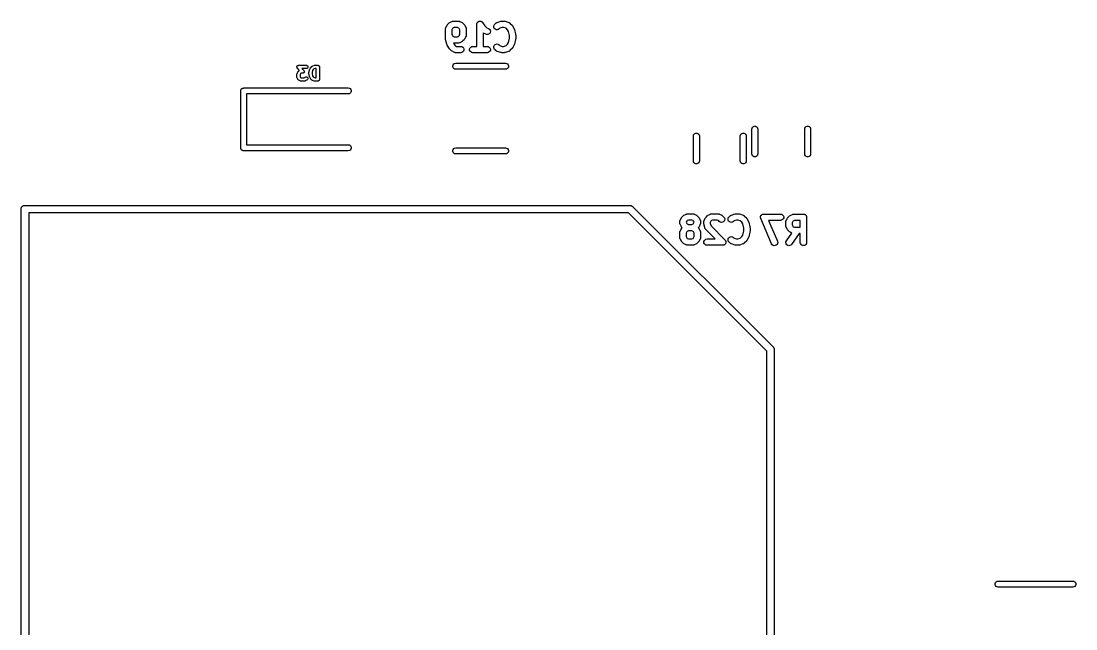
# Model space of a CAD drawing. Extents: x 0.7 to 24.4, y 0.1 to 29.2.
# Drawn here: x 0.75 to 21.91, y 17 to 29.2 of the extents above; entities that cross this region are included whole.
import ezdxf

# ---------------------------------------------------------------- set-up
doc = ezdxf.new("R2010")
doc.units = 0
doc.header["$MEASUREMENT"] = 0
doc.layers.add('BLACK', color=7, linetype='CONTINUOUS')

msp = doc.modelspace()

# ---------------------------------------------------------------- linework, layer by layer
at = {"layer": 'Black'}
for p, q in [((9.26495, 29.0409), (9.26559, 29.0445)), ((9.26495, 28.8474), (9.26495, 29.0409)), ((9.26537, 29.0482), (9.26749, 29.0553)), ((9.26559, 29.0445), (9.26537, 29.0482)), ((9.26749, 29.0553), (9.26878, 29.0626)), ((9.26878, 29.0626), (9.27061, 29.0658)), ((9.27061, 29.0658), (9.27166, 29.0693)), ((9.27166, 29.0693), (9.29585, 29.1177)), ((9.29585, 29.1177), (9.30191, 29.1259)), ((9.30191, 29.1259), (9.30774, 29.1342)), ((9.30774, 29.1342), (9.33193, 29.1584)), ((9.33193, 29.1584), (9.34026, 29.1642)), ((9.34026, 29.1642), (9.34844, 29.1703)), ((9.34844, 29.1703), (9.39682, 29.1945)), ((9.40483, 29.0517), (9.39195, 29.0259)), ((9.39195, 29.0259), (9.39195, 28.9349)), ((9.39682, 29.1945), (9.40033, 29.1955)), ((9.40033, 29.1955), (9.4035, 29.1973)), ((9.4035, 29.1973), (9.41082, 29.1986)), ((9.41445, 29.0613), (9.40483, 29.0517)), ((9.41082, 29.1986), (9.41795, 29.2008)), ((9.4402, 29.0742), (9.41445, 29.0613)), ((9.41795, 29.2008), (9.42161, 29.2005)), ((9.42161, 29.2005), (9.42521, 29.2012)), ((9.42521, 29.2012), (9.52198, 29.2012)), ((9.50699, 29.0742), (9.4402, 29.0742)), ((9.53274, 29.0613), (9.50699, 29.0742)), ((9.52198, 29.2012), (9.52558, 29.2005)), ((9.52558, 29.2005), (9.52924, 29.2008)), ((9.52924, 29.2008), (9.53637, 29.1986)), ((9.54236, 29.0517), (9.53274, 29.0613)), ((9.53637, 29.1986), (9.54369, 29.1973)), ((9.55524, 29.0259), (9.54236, 29.0517)), ((9.54369, 29.1973), (9.54686, 29.1955)), ((9.54686, 29.1955), (9.55037, 29.1945)), ((9.55037, 29.1945), (9.59875, 29.1703)), ((9.55524, 28.9349), (9.55524, 29.0259)), ((9.59875, 29.1703), (9.60692, 29.1642)), ((9.60692, 29.1642), (9.61526, 29.1584)), ((9.61526, 29.1584), (9.63945, 29.1342)), ((9.63945, 29.1342), (9.64529, 29.1258)), ((9.64529, 29.1258), (9.65134, 29.1177)), ((9.65134, 29.1177), (9.67553, 29.0693)), ((9.67553, 29.0693), (9.67658, 29.0658)), ((9.67658, 29.0658), (9.67841, 29.0626)), ((9.67841, 29.0626), (9.6797, 29.0553)), ((9.6797, 29.0553), (9.68182, 29.0482)), ((9.68182, 29.0482), (9.6816, 29.0445)), ((9.6816, 29.0445), (9.68224, 29.0409)), ((9.68224, 29.0409), (9.68224, 28.92)), ((9.89391, 29.1377), (9.89452, 29.1411)), ((9.89391, 28.6932), (9.89391, 29.1377)), ((9.89429, 29.1446), (9.89642, 29.1519)), ((9.89452, 29.1411), (9.89429, 29.1446)), ((9.89642, 29.1519), (9.89773, 29.1594)), ((9.89773, 29.1594), (9.89949, 29.1624)), ((9.89949, 29.1624), (9.90048, 29.1658)), ((9.90048, 29.1658), (9.90497, 29.1719)), ((9.90497, 29.1719), (9.90876, 29.1785)), ((9.90876, 29.1785), (9.91146, 29.1808)), ((9.91146, 29.1808), (9.91354, 29.1836)), ((9.91354, 29.1836), (9.91984, 29.1878)), ((9.91984, 29.1878), (9.92565, 29.1927)), ((9.92565, 29.1927), (9.92896, 29.1939)), ((9.92896, 29.1939), (9.93189, 29.1958)), ((9.93189, 29.1958), (9.93926, 29.1976)), ((9.93926, 29.1976), (9.94638, 29.2002)), ((9.94638, 29.2002), (9.94989, 29.2002)), ((9.94989, 29.2002), (9.95332, 29.201)), ((9.95332, 29.201), (9.96086, 29.2002)), ((9.96086, 29.2002), (9.96843, 29.2002)), ((9.96843, 29.2002), (9.97174, 29.199)), ((9.97174, 29.199), (9.97524, 29.1986)), ((9.97524, 29.1986), (9.98203, 29.1953)), ((9.98203, 29.1953), (9.98916, 29.1927)), ((9.98916, 29.1927), (9.99185, 29.1904)), ((9.99185, 29.1904), (9.99501, 29.1888)), ((9.99501, 29.1888), (10.0002, 29.1834)), ((10.0002, 29.1834), (10.006, 29.1785)), ((10.006, 29.1785), (10.0078, 29.1754)), ((10.0078, 29.1754), (10.0102, 29.1729)), ((10.0102, 29.1729), (10.0551, 29.1056)), ((10.0551, 29.1056), (10.0918, 29.0689)), ((10.0918, 29.0689), (10.1309, 29.0493)), ((10.1309, 29.0493), (10.1487, 29.0362)), ((10.1487, 29.0362), (10.1608, 29.0178)), ((10.1608, 29.0178), (10.1659, 28.9963)), ((10.1659, 28.9963), (10.1634, 28.9744)), ((10.2328, 29.0948), (10.2385, 29.1161)), ((10.2347, 29.0729), (10.2328, 29.0948)), ((10.2441, 29.0529), (10.2347, 29.0729)), ((10.2385, 29.1161), (10.2512, 29.1342)), ((10.2596, 29.0373), (10.2441, 29.0529)), ((10.2512, 29.1342), (10.2754, 29.1584)), ((10.2796, 29.028), (10.2596, 29.0373)), ((10.2754, 29.1584), (10.2784, 29.1605)), ((10.2784, 29.1605), (10.2808, 29.1632)), ((10.3016, 29.026), (10.2796, 29.028)), ((10.2808, 29.1632), (10.2873, 29.1668)), ((10.2873, 29.1668), (10.2934, 29.171)), ((10.2934, 29.171), (10.297, 29.172)), ((10.297, 29.172), (10.3002, 29.1737)), ((10.3002, 29.1737), (10.3728, 29.1979)), ((10.3229, 29.0317), (10.3016, 29.026)), ((10.341, 29.0444), (10.3229, 29.0317)), ((10.3546, 29.058), (10.341, 29.0444)), ((10.4031, 29.0742), (10.3546, 29.058)), ((10.3728, 29.1979), (10.3828, 29.1994)), ((10.3828, 29.1994), (10.3928, 29.2012)), ((10.3928, 29.2012), (10.4412, 29.2012)), ((10.4309, 29.0742), (10.4031, 29.0742)), ((10.4795, 29.058), (10.4309, 29.0742)), ((10.4412, 29.2012), (10.4512, 29.1994)), ((10.4512, 29.1994), (10.4613, 29.1979)), ((10.4613, 29.1979), (10.5339, 29.1737)), ((10.51, 29.0275), (10.4795, 29.058)), ((10.5264, 28.9946), (10.51, 29.0275)), ((10.5339, 29.1737), (10.5371, 29.172)), ((10.5371, 29.172), (10.5406, 29.171)), ((10.5406, 29.171), (10.5467, 29.1668)), ((10.5467, 29.1668), (10.5533, 29.1632)), ((10.5533, 29.1632), (10.5557, 29.1605)), ((10.5557, 29.1605), (10.5587, 29.1584)), ((10.5587, 29.1584), (10.6071, 29.11)), ((10.6071, 29.11), (10.6129, 29.1017)), ((10.6129, 29.1017), (10.619, 29.0935)), ((10.619, 29.0935), (10.6432, 29.0451)), ((10.6432, 29.0451), (10.6451, 29.0385)), ((10.6451, 29.0385), (10.648, 29.0321)), ((10.648, 29.0321), (10.6722, 28.9354)), ((9.2663, 28.8397), (9.26495, 28.8474)), ((9.26685, 28.832), (9.2663, 28.8397)), ((9.29104, 28.7352), (9.26685, 28.832)), ((9.39195, 28.9349), (9.40483, 28.9092)), ((9.40483, 28.9092), (9.41445, 28.8996)), ((9.41445, 28.8996), (9.4402, 28.8867)), ((9.4402, 28.8867), (9.50699, 28.8867)), ((9.50699, 28.8867), (9.53274, 28.8996)), ((9.53274, 28.8996), (9.54236, 28.9092)), ((9.54236, 28.9092), (9.55524, 28.9349)), ((9.59876, 28.7906), (9.55037, 28.7664)), ((9.60693, 28.7967), (9.59876, 28.7906)), ((9.61526, 28.8025), (9.60693, 28.7967)), ((9.63945, 28.8267), (9.61526, 28.8025)), ((9.64529, 28.835), (9.63945, 28.8267)), ((9.65134, 28.8432), (9.64529, 28.835)), ((9.67553, 28.8916), (9.65134, 28.8432)), ((9.67658, 28.8951), (9.67553, 28.8916)), ((9.67841, 28.8982), (9.67658, 28.8951)), ((9.6797, 28.9056), (9.67841, 28.8982)), ((9.68182, 28.9127), (9.6797, 28.9056)), ((9.68224, 28.92), (9.6816, 28.9163)), ((9.6816, 28.9163), (9.68182, 28.9127)), ((10.0258, 28.9599), (10.0209, 28.9635)), ((10.0209, 28.9635), (10.0209, 28.6932)), ((10.0741, 28.9357), (10.0258, 28.9599)), ((10.0953, 28.9294), (10.0741, 28.9357)), ((10.1173, 28.9308), (10.0953, 28.9294)), ((10.1375, 28.9395), (10.1173, 28.9308)), ((10.1535, 28.9547), (10.1375, 28.9395)), ((10.1634, 28.9744), (10.1535, 28.9547)), ((10.547, 28.9121), (10.5264, 28.9946)), ((10.5264, 28.7728), (10.547, 28.8552)), ((10.547, 28.8552), (10.547, 28.9121)), ((10.6722, 28.832), (10.648, 28.7352)), ((10.6722, 28.9354), (10.6727, 28.9276)), ((10.6727, 28.8397), (10.6722, 28.832)), ((10.6727, 28.9276), (10.674, 28.92)), ((10.674, 28.8474), (10.6727, 28.8397)), ((10.674, 28.92), (10.674, 28.8474)), ((9.29549, 28.7252), (9.29104, 28.7352)), ((9.29981, 28.7154), (9.29549, 28.7252)), ((9.34819, 28.6428), (9.29981, 28.7154)), ((9.35253, 28.6383), (9.34819, 28.6428)), ((9.35612, 28.6331), (9.35253, 28.6383)), ((9.38031, 28.609), (9.35612, 28.6331)), ((9.38862, 28.6031), (9.38031, 28.609)), ((9.39682, 28.5971), (9.38862, 28.6031)), ((9.4452, 28.5729), (9.39682, 28.5971)), ((9.42521, 28.7597), (9.42261, 28.7602)), ((9.42261, 28.7602), (9.45037, 28.7185)), ((9.52198, 28.7597), (9.42521, 28.7597)), ((9.44871, 28.5718), (9.4452, 28.5729)), ((9.45037, 28.7185), (9.46283, 28.706)), ((9.46283, 28.706), (9.48859, 28.6932)), ((9.48859, 28.6932), (9.57036, 28.6932)), ((9.52558, 28.7603), (9.52198, 28.7597)), ((9.52924, 28.7601), (9.52558, 28.7603)), ((9.53637, 28.7622), (9.52924, 28.7601)), ((9.54369, 28.7635), (9.53637, 28.7622)), ((9.54686, 28.7654), (9.54369, 28.7635)), ((9.55037, 28.7664), (9.54686, 28.7654)), ((9.57036, 28.6932), (9.59207, 28.6893)), ((9.59207, 28.6893), (9.61117, 28.6783)), ((9.61117, 28.581), (9.59207, 28.57)), ((9.61117, 28.6783), (9.62535, 28.6614)), ((9.62535, 28.5979), (9.61117, 28.581)), ((9.62535, 28.6614), (9.63289, 28.6407)), ((9.63289, 28.6186), (9.62535, 28.5979)), ((9.63289, 28.6407), (9.63289, 28.6186)), ((9.74973, 28.6407), (9.75727, 28.6614)), ((9.74973, 28.6186), (9.74973, 28.6407)), ((9.75727, 28.5979), (9.74973, 28.6186)), ((9.75727, 28.6614), (9.77144, 28.6783)), ((9.77144, 28.581), (9.75727, 28.5979)), ((9.77144, 28.6783), (9.79054, 28.6893)), ((9.79054, 28.57), (9.77144, 28.581)), ((9.79054, 28.6893), (9.81226, 28.6932)), ((9.81226, 28.6932), (9.89391, 28.6932)), ((10.0209, 28.6932), (10.1025, 28.6932)), ((10.1025, 28.6932), (10.1243, 28.6893)), ((10.1243, 28.6893), (10.1434, 28.6783)), ((10.1434, 28.581), (10.1243, 28.57)), ((10.1434, 28.6783), (10.1575, 28.6614)), ((10.1575, 28.5979), (10.1434, 28.581)), ((10.1575, 28.6614), (10.1651, 28.6407)), ((10.1651, 28.6186), (10.1575, 28.5979)), ((10.1651, 28.6407), (10.1651, 28.6186)), ((10.2328, 28.6725), (10.2347, 28.6945)), ((10.2385, 28.6512), (10.2328, 28.6725)), ((10.2347, 28.6945), (10.2441, 28.7145)), ((10.2512, 28.6331), (10.2385, 28.6512)), ((10.2441, 28.7145), (10.2596, 28.7301)), ((10.2754, 28.609), (10.2512, 28.6331)), ((10.2596, 28.7301), (10.2796, 28.7394)), ((10.2784, 28.6069), (10.2754, 28.609)), ((10.2808, 28.6041), (10.2784, 28.6069)), ((10.2796, 28.7394), (10.3016, 28.7413)), ((10.2873, 28.6006), (10.2808, 28.6041)), ((10.2934, 28.5963), (10.2873, 28.6006)), ((10.297, 28.5954), (10.2934, 28.5963)), ((10.3002, 28.5936), (10.297, 28.5954)), ((10.3728, 28.5694), (10.3002, 28.5936)), ((10.3016, 28.7413), (10.3229, 28.7356)), ((10.3229, 28.7356), (10.341, 28.723)), ((10.341, 28.723), (10.3546, 28.7094)), ((10.3546, 28.7094), (10.4031, 28.6932)), ((10.4031, 28.6932), (10.4309, 28.6932)), ((10.4309, 28.6932), (10.4795, 28.7094)), ((10.5339, 28.5936), (10.4613, 28.5694)), ((10.4795, 28.7094), (10.51, 28.7399)), ((10.51, 28.7399), (10.5264, 28.7728)), ((10.5371, 28.5954), (10.5339, 28.5936)), ((10.5406, 28.5963), (10.5371, 28.5954)), ((10.5467, 28.6006), (10.5406, 28.5963)), ((10.5533, 28.6041), (10.5467, 28.6006)), ((10.5557, 28.6069), (10.5533, 28.6041)), ((10.5587, 28.609), (10.5557, 28.6069)), ((10.6071, 28.6573), (10.5587, 28.609)), ((10.6129, 28.6657), (10.6071, 28.6573)), ((10.619, 28.6738), (10.6129, 28.6657)), ((10.6432, 28.7222), (10.619, 28.6738)), ((10.6451, 28.7289), (10.6432, 28.7222)), ((10.648, 28.7352), (10.6451, 28.7289)), ((9.45188, 28.57), (9.44871, 28.5718)), ((9.4592, 28.5687), (9.45188, 28.57)), ((9.46633, 28.5666), (9.4592, 28.5687)), ((9.46999, 28.5668), (9.46633, 28.5666)), ((9.47359, 28.5662), (9.46999, 28.5668)), ((9.57036, 28.5662), (9.47359, 28.5662)), ((9.59207, 28.57), (9.57036, 28.5662)), ((9.81226, 28.5662), (9.79054, 28.57)), ((10.1025, 28.5662), (9.81226, 28.5662)), ((10.1243, 28.57), (10.1025, 28.5662)), ((10.3828, 28.5679), (10.3728, 28.5694)), ((10.3928, 28.5662), (10.3828, 28.5679)), ((10.4412, 28.5662), (10.3928, 28.5662)), ((10.4512, 28.5679), (10.4412, 28.5662)), ((10.4613, 28.5694), (10.4512, 28.5679)), ((6.28378, 28.2816), (6.28426, 28.2847)), ((6.28426, 28.2792), (6.28378, 28.2816)), ((6.28426, 28.2878), (6.2851, 28.2901)), ((6.28426, 28.2847), (6.28426, 28.2878)), ((6.28426, 28.2768), (6.28426, 28.2792)), ((6.28532, 28.2739), (6.28426, 28.2768)), ((6.2851, 28.2901), (6.28547, 28.2925)), ((6.28592, 28.2708), (6.28532, 28.2739)), ((6.28547, 28.2925), (6.28697, 28.2953)), ((6.28569, 28.148), (6.28661, 28.1496)), ((6.28719, 28.2687), (6.28592, 28.2708)), ((6.28661, 28.1496), (6.28713, 28.1514)), ((6.28697, 28.2953), (6.28803, 28.2982)), ((6.28713, 28.1514), (6.29922, 28.1755)), ((6.28803, 28.2664), (6.28719, 28.2687)), ((6.28803, 28.2982), (6.28961, 28.3)), ((6.29003, 28.264), (6.28803, 28.2664)), ((6.28961, 28.3), (6.29079, 28.3022)), ((6.29163, 28.2614), (6.29003, 28.264)), ((6.29079, 28.3022), (6.29312, 28.3042)), ((6.3382, 28.2082), (6.29163, 28.2614)), ((6.29312, 28.3042), (6.29512, 28.3066)), ((6.29512, 28.3066), (6.29724, 28.3078)), ((6.29724, 28.3078), (6.29909, 28.3095)), ((6.29909, 28.3095), (6.30198, 28.3106)), ((6.29922, 28.1755), (6.30225, 28.1796)), ((6.30198, 28.3106), (6.30467, 28.3121)), ((6.30225, 28.1796), (6.30517, 28.1838)), ((6.30467, 28.3121), (6.30708, 28.3126)), ((6.30517, 28.1838), (6.31727, 28.1959)), ((6.30708, 28.3126), (6.30937, 28.3134)), ((6.30937, 28.3134), (6.31247, 28.3135)), ((6.31247, 28.3135), (6.31553, 28.314)), ((6.31553, 28.314), (6.47277, 28.314)), ((6.31727, 28.1959), (6.32144, 28.1988)), ((6.32144, 28.1988), (6.32552, 28.2018)), ((6.32552, 28.2018), (6.3382, 28.2082)), ((6.3714, 28.1538), (6.35853, 28.1473)), ((6.4002, 28.1538), (6.3714, 28.1538)), ((6.47277, 28.2505), (6.3855, 28.2505)), ((6.3855, 28.2505), (6.42409, 28.2064)), ((6.40325, 28.1543), (6.4002, 28.1538)), ((6.40635, 28.1544), (6.40325, 28.1543)), ((6.40864, 28.1553), (6.40635, 28.1544)), ((6.41105, 28.1557), (6.40864, 28.1553)), ((6.41374, 28.1572), (6.41105, 28.1557)), ((6.41664, 28.1584), (6.41374, 28.1572)), ((6.41848, 28.16), (6.41664, 28.1584)), ((6.4206, 28.1612), (6.41848, 28.16)), ((6.4226, 28.1636), (6.4206, 28.1612)), ((6.42493, 28.1656), (6.4226, 28.1636)), ((6.42409, 28.2064), (6.4257, 28.2038)), ((6.42611, 28.1678), (6.42493, 28.1656)), ((6.4257, 28.2038), (6.42769, 28.2014)), ((6.42769, 28.1697), (6.42611, 28.1678)), ((6.42769, 28.2014), (6.42853, 28.1991)), ((6.42875, 28.1726), (6.42769, 28.1697)), ((6.42853, 28.1991), (6.4298, 28.197)), ((6.43025, 28.1753), (6.42875, 28.1726)), ((6.4298, 28.197), (6.4304, 28.194)), ((6.43062, 28.1777), (6.43025, 28.1753)), ((6.4304, 28.194), (6.43146, 28.191)), ((6.43146, 28.18), (6.43062, 28.1777)), ((6.43146, 28.191), (6.43146, 28.1886)), ((6.43146, 28.1886), (6.43194, 28.1862)), ((6.43194, 28.1862), (6.43146, 28.1831)), ((6.43146, 28.1831), (6.43146, 28.18)), ((6.47277, 28.314), (6.48362, 28.3121)), ((6.48362, 28.2525), (6.47277, 28.2505)), ((6.48362, 28.3121), (6.49317, 28.3066)), ((6.49317, 28.258), (6.48362, 28.2525)), ((6.49317, 28.3066), (6.50026, 28.2982)), ((6.50026, 28.2664), (6.49317, 28.258)), ((6.50026, 28.2982), (6.50403, 28.2878)), ((6.50403, 28.2768), (6.50026, 28.2664)), ((6.50403, 28.2878), (6.50403, 28.2768)), ((6.52568, 28.1734), (6.52636, 28.1773)), ((6.52568, 28.1372), (6.52568, 28.1734)), ((6.52636, 28.1773), (6.52663, 28.1811)), ((6.52663, 28.1811), (6.53873, 28.2295)), ((6.53873, 28.2295), (6.54014, 28.2327)), ((6.54014, 28.2327), (6.54113, 28.236)), ((6.54113, 28.236), (6.55322, 28.2602)), ((6.55322, 28.2602), (6.55624, 28.2643)), ((6.55624, 28.2643), (6.55917, 28.2685)), ((6.55917, 28.2685), (6.58336, 28.2927)), ((6.58336, 28.2927), (6.58486, 28.2937)), ((6.58486, 28.2937), (6.58608, 28.2951)), ((6.58608, 28.2951), (6.58935, 28.2968)), ((6.59948, 28.2107), (6.58918, 28.1695)), ((6.58918, 28.1695), (6.58918, 28.1411)), ((6.58935, 28.2968), (6.5924, 28.299)), ((6.5924, 28.299), (6.59416, 28.2995)), ((6.59416, 28.2995), (6.59577, 28.3003)), ((6.59577, 28.3003), (6.63206, 28.3124)), ((6.60772, 28.2272), (6.59948, 28.2107)), ((6.62296, 28.2424), (6.60772, 28.2272)), ((6.64725, 28.2505), (6.62296, 28.2424)), ((6.63206, 28.3124), (6.6371, 28.3132)), ((6.6371, 28.3132), (6.6421, 28.314)), ((6.6421, 28.314), (6.70258, 28.314)), ((6.67083, 28.2505), (6.64725, 28.2505)), ((6.67083, 28.06), (6.67083, 28.2505)), ((6.70258, 28.314), (6.70531, 28.3136)), ((6.70531, 28.3136), (6.70809, 28.3136)), ((6.70809, 28.3136), (6.7107, 28.3126)), ((6.7107, 28.3126), (6.71343, 28.3121)), ((6.71343, 28.3121), (6.71584, 28.3107)), ((6.71584, 28.3107), (6.71845, 28.3098)), ((6.71845, 28.3098), (6.72058, 28.308)), ((6.72058, 28.308), (6.72298, 28.3066)), ((6.72298, 28.3066), (6.72477, 28.3045)), ((6.72477, 28.3045), (6.7269, 28.3027)), ((6.7269, 28.3027), (6.72829, 28.3003)), ((6.72829, 28.3003), (6.73007, 28.2982)), ((6.73007, 28.2982), (6.73102, 28.2956)), ((6.73102, 28.2956), (6.73241, 28.2932)), ((6.73241, 28.2932), (6.73289, 28.2904)), ((6.73289, 28.2904), (6.73384, 28.2878)), ((6.73384, 28.2878), (6.73384, 28.285)), ((6.73384, 28.285), (6.73433, 28.2823)), ((6.73433, 28.2823), (6.73433, 28.0283)), ((9.41041, 28.3051), (9.41754, 28.3247)), ((9.41041, 28.2843), (9.41041, 28.3051)), ((9.41754, 28.2647), (9.41041, 28.2843)), ((9.41754, 28.3247), (9.43093, 28.3407)), ((9.43093, 28.2487), (9.41754, 28.2647)), ((9.43093, 28.3407), (9.44898, 28.3511)), ((9.44898, 28.2383), (9.43093, 28.2487)), ((9.44898, 28.3511), (9.4695, 28.3547)), ((9.4695, 28.2347), (9.44898, 28.2383)), ((9.4695, 28.3547), (10.4695, 28.3547)), ((10.4695, 28.2347), (9.4695, 28.2347)), ((10.4695, 28.3547), (10.49, 28.3511)), ((10.49, 28.2383), (10.4695, 28.2347)), ((10.49, 28.3511), (10.5081, 28.3407)), ((10.5081, 28.2487), (10.49, 28.2383)), ((10.5081, 28.3407), (10.5215, 28.3247)), ((10.5215, 28.2647), (10.5081, 28.2487)), ((10.5215, 28.3247), (10.5286, 28.3051)), ((10.5286, 28.2843), (10.5215, 28.2647)), ((10.5286, 28.3051), (10.5286, 28.2843)), ((6.28378, 28.1372), (6.2841, 28.139)), ((6.28378, 28.0767), (6.28378, 28.1372)), ((6.2841, 28.0749), (6.28378, 28.0767)), ((6.28399, 28.1408), (6.28505, 28.1443)), ((6.2841, 28.139), (6.28399, 28.1408)), ((6.28399, 28.073), (6.2841, 28.0749)), ((6.28505, 28.0695), (6.28399, 28.073)), ((6.28505, 28.1443), (6.28569, 28.148)), ((6.28569, 28.0658), (6.28505, 28.0695)), ((6.28661, 28.0642), (6.28569, 28.0658)), ((6.28713, 28.0625), (6.28661, 28.0642)), ((6.29922, 28.0383), (6.28713, 28.0625)), ((6.30225, 28.0342), (6.29922, 28.0383)), ((6.30517, 28.03), (6.30225, 28.0342)), ((6.31727, 28.0179), (6.30517, 28.03)), ((6.32143, 28.015), (6.31727, 28.0179)), ((6.32552, 28.012), (6.32143, 28.015)), ((6.34971, 27.9999), (6.32552, 28.012)), ((6.35372, 28.1425), (6.34728, 28.1297)), ((6.34728, 28.1297), (6.34728, 28.0842)), ((6.34728, 28.0842), (6.35372, 28.0713)), ((6.35147, 27.9994), (6.34971, 27.9999)), ((6.35305, 27.9985), (6.35147, 27.9994)), ((6.35672, 27.9978), (6.35305, 27.9985)), ((6.35853, 28.1473), (6.35372, 28.1425)), ((6.35372, 28.0713), (6.35853, 28.0665)), ((6.36028, 27.9968), (6.35672, 27.9978)), ((6.35853, 28.0665), (6.3714, 28.06)), ((6.3621, 27.9969), (6.36028, 27.9968)), ((6.36391, 27.9965), (6.3621, 27.9969)), ((6.43648, 27.9965), (6.36391, 27.9965)), ((6.3714, 28.06), (6.42899, 28.06)), ((6.42899, 28.06), (6.44186, 28.0665)), ((6.43828, 27.9969), (6.43648, 27.9965)), ((6.44011, 27.9968), (6.43828, 27.9969)), ((6.44368, 27.9978), (6.44011, 27.9968)), ((6.44186, 28.0665), (6.45031, 28.0749)), ((6.44734, 27.9985), (6.44368, 27.9978)), ((6.44893, 27.9994), (6.44734, 27.9985)), ((6.45068, 27.9999), (6.44893, 27.9994)), ((6.45031, 28.0749), (6.45935, 28.0813)), ((6.47487, 28.012), (6.45068, 27.9999)), ((6.45935, 28.0813), (6.47, 28.0841)), ((6.47, 28.0841), (6.48098, 28.0832)), ((6.47895, 28.015), (6.47487, 28.012)), ((6.48312, 28.0179), (6.47895, 28.015)), ((6.48098, 28.0832), (6.49098, 28.0785)), ((6.49522, 28.03), (6.48312, 28.0179)), ((6.49098, 28.0785), (6.49877, 28.0707)), ((6.50154, 28.0391), (6.49522, 28.03)), ((6.49877, 28.0707), (6.50343, 28.0607)), ((6.5044, 28.0497), (6.50154, 28.0391)), ((6.50343, 28.0607), (6.5044, 28.0497)), ((6.52636, 28.1333), (6.52568, 28.1372)), ((6.52663, 28.1295), (6.52636, 28.1333)), ((6.53873, 28.0811), (6.52663, 28.1295)), ((6.54014, 28.0779), (6.53873, 28.0811)), ((6.54113, 28.0746), (6.54014, 28.0779)), ((6.55322, 28.0504), (6.54113, 28.0746)), ((6.55625, 28.0463), (6.55322, 28.0504)), ((6.55917, 28.0421), (6.55625, 28.0463)), ((6.58336, 28.0179), (6.55917, 28.0421)), ((6.58486, 28.0169), (6.58336, 28.0179)), ((6.58608, 28.0155), (6.58486, 28.0169)), ((6.58935, 28.0137), (6.58608, 28.0155)), ((6.58918, 28.1411), (6.59948, 28.0999)), ((6.5924, 28.0116), (6.58935, 28.0137)), ((6.59416, 28.0111), (6.5924, 28.0116)), ((6.59577, 28.0103), (6.59416, 28.0111)), ((6.63206, 27.9982), (6.59577, 28.0103)), ((6.59948, 28.0999), (6.60772, 28.0834)), ((6.60772, 28.0834), (6.62296, 28.0681)), ((6.62296, 28.0681), (6.64725, 28.06)), ((6.6371, 27.9974), (6.63206, 27.9982)), ((6.6421, 27.9965), (6.6371, 27.9974)), ((6.70258, 27.9965), (6.6421, 27.9965)), ((6.64725, 28.06), (6.67083, 28.06)), ((6.70531, 27.997), (6.70258, 27.9965)), ((6.70809, 27.997), (6.70531, 27.997)), ((6.7107, 27.998), (6.70809, 27.997)), ((6.71343, 27.9985), (6.7107, 27.998)), ((6.71584, 27.9998), (6.71343, 27.9985)), ((6.71845, 28.0008), (6.71584, 27.9998)), ((6.72058, 28.0026), (6.71845, 28.0008)), ((6.72298, 28.004), (6.72058, 28.0026)), ((6.72477, 28.0061), (6.72298, 28.004)), ((6.7269, 28.0079), (6.72477, 28.0061)), ((6.72829, 28.0103), (6.7269, 28.0079)), ((6.73007, 28.0124), (6.72829, 28.0103)), ((6.73102, 28.015), (6.73007, 28.0124)), ((6.73241, 28.0174), (6.73102, 28.015)), ((6.73289, 28.0202), (6.73241, 28.0174)), ((6.73384, 28.0228), (6.73289, 28.0202)), ((6.73433, 28.0283), (6.73384, 28.0256)), ((6.73384, 28.0256), (6.73384, 28.0228)), ((5.1551, 27.7988), (5.15601, 27.804)), ((5.1551, 26.6588), (5.1551, 27.7988)), ((5.15601, 27.8092), (5.15781, 27.8141)), ((5.15601, 27.804), (5.15601, 27.8092)), ((5.15781, 27.8141), (5.15872, 27.8193)), ((5.15872, 27.8193), (5.16134, 27.8239)), ((5.16134, 27.8239), (5.16314, 27.8288)), ((5.16314, 27.8288), (5.16651, 27.8328)), ((5.16651, 27.8328), (5.16914, 27.8374)), ((5.16914, 27.8374), (5.17316, 27.8407)), ((5.17316, 27.8407), (5.17653, 27.8448)), ((5.17653, 27.8448), (5.18108, 27.8474)), ((5.18108, 27.8474), (5.1851, 27.8508)), ((5.1851, 27.8508), (5.19003, 27.8526)), ((5.19003, 27.8526), (5.19458, 27.8552)), ((5.19458, 27.8552), (5.19975, 27.8561)), ((5.19975, 27.8561), (5.20468, 27.8579)), ((5.20468, 27.8579), (5.20993, 27.8579)), ((5.20993, 27.8579), (5.2151, 27.8588)), ((5.2151, 27.8588), (7.3151, 27.8588)), ((7.3151, 27.7388), (5.2751, 27.7388)), ((5.2751, 27.7388), (5.2751, 26.7188)), ((7.3151, 27.8588), (7.33562, 27.8552)), ((7.33562, 27.7424), (7.3151, 27.7388)), ((7.33562, 27.8552), (7.35367, 27.8448)), ((7.35367, 27.7528), (7.33562, 27.7424)), ((7.35367, 27.8448), (7.36706, 27.8288)), ((7.36706, 27.7688), (7.35367, 27.7528)), ((7.36706, 27.8288), (7.37419, 27.8092)), ((7.37419, 27.7884), (7.36706, 27.7688)), ((7.37419, 27.8092), (7.37419, 27.7884)), ((15.442, 27.0863), (15.4616, 27.0934)), ((15.4616, 27.0934), (15.4824, 27.0934)), ((15.4824, 27.0934), (15.502, 27.0863)), ((16.502, 27.0863), (16.5216, 27.0934)), ((16.5216, 27.0934), (16.5424, 27.0934)), ((16.5424, 27.0934), (16.562, 27.0863)), ((14.2401, 26.8946), (14.2437, 26.9151)), ((14.2401, 26.3946), (14.2401, 26.8946)), ((14.2437, 26.9151), (14.2541, 26.9332)), ((14.2541, 26.9332), (14.2701, 26.9466)), ((14.2701, 26.9466), (14.2897, 26.9537)), ((14.2897, 26.9537), (14.3105, 26.9537)), ((14.3105, 26.9537), (14.3301, 26.9466)), ((14.3301, 26.9466), (14.3461, 26.9332)), ((14.3461, 26.9332), (14.3565, 26.9151)), ((14.3565, 26.9151), (14.3601, 26.8946)), ((14.3601, 26.8946), (14.3601, 26.3946)), ((15.1801, 26.8946), (15.1837, 26.9151)), ((15.1801, 26.3946), (15.1801, 26.8946)), ((15.1837, 26.9151), (15.1941, 26.9332)), ((15.1941, 26.9332), (15.2101, 26.9466)), ((15.2101, 26.9466), (15.2297, 26.9537)), ((15.2297, 26.9537), (15.2505, 26.9537)), ((15.2505, 26.9537), (15.2701, 26.9466)), ((15.2701, 26.9466), (15.2861, 26.9332)), ((15.2861, 26.9332), (15.2965, 26.9151)), ((15.2965, 26.9151), (15.3001, 26.8946)), ((15.3001, 26.8946), (15.3001, 26.3946)), ((15.412, 27.0343), (15.4156, 27.0548)), ((15.412, 26.5343), (15.412, 27.0343)), ((15.4156, 27.0548), (15.426, 27.0729)), ((15.426, 27.0729), (15.442, 27.0863)), ((15.502, 27.0863), (15.518, 27.0729)), ((15.518, 27.0729), (15.5284, 27.0548)), ((15.5284, 27.0548), (15.532, 27.0343)), ((15.532, 27.0343), (15.532, 26.5343)), ((16.472, 27.0343), (16.4756, 27.0548)), ((16.472, 26.5343), (16.472, 27.0343)), ((16.4756, 27.0548), (16.486, 27.0729)), ((16.486, 27.0729), (16.502, 27.0863)), ((16.562, 27.0863), (16.578, 27.0729)), ((16.578, 27.0729), (16.5884, 27.0548)), ((16.5884, 27.0548), (16.592, 27.0343)), ((16.592, 27.0343), (16.592, 26.5343)), ((5.2751, 26.7188), (7.3151, 26.7188)), ((7.3151, 26.7188), (7.33562, 26.7152)), ((7.33562, 26.7152), (7.35367, 26.7048)), ((7.35367, 26.7048), (7.36706, 26.6888)), ((7.36706, 26.6888), (7.37419, 26.6692)), ((7.37419, 26.6692), (7.37419, 26.6484)), ((5.15601, 26.6536), (5.1551, 26.6588)), ((5.15601, 26.6484), (5.15601, 26.6536)), ((5.15781, 26.6435), (5.15601, 26.6484)), ((5.15872, 26.6383), (5.15781, 26.6435)), ((5.16134, 26.6337), (5.15872, 26.6383)), ((5.16314, 26.6288), (5.16134, 26.6337)), ((5.16651, 26.6248), (5.16314, 26.6288)), ((5.16914, 26.6202), (5.16651, 26.6248)), ((5.17316, 26.6169), (5.16914, 26.6202)), ((5.17653, 26.6128), (5.17316, 26.6169)), ((5.18108, 26.6102), (5.17653, 26.6128)), ((5.1851, 26.6068), (5.18108, 26.6102)), ((5.19003, 26.605), (5.1851, 26.6068)), ((5.19458, 26.6024), (5.19003, 26.605)), ((5.19975, 26.6015), (5.19458, 26.6024)), ((5.20468, 26.5997), (5.19975, 26.6015)), ((5.20993, 26.5997), (5.20468, 26.5997)), ((5.2151, 26.5988), (5.20993, 26.5997)), ((7.3151, 26.5988), (5.2151, 26.5988)), ((7.33562, 26.6024), (7.3151, 26.5988)), ((7.35367, 26.6128), (7.33562, 26.6024)), ((7.36706, 26.6288), (7.35367, 26.6128)), ((7.37419, 26.6484), (7.36706, 26.6288)), ((9.41041, 26.6051), (9.41754, 26.6247)), ((9.41041, 26.5843), (9.41041, 26.6051)), ((9.41754, 26.5647), (9.41041, 26.5843)), ((9.41754, 26.6247), (9.43093, 26.6407)), ((9.43093, 26.5487), (9.41754, 26.5647)), ((9.43093, 26.6407), (9.44898, 26.6511)), ((9.44898, 26.5383), (9.43093, 26.5487)), ((9.44898, 26.6511), (9.4695, 26.6547)), ((9.4695, 26.5347), (9.44898, 26.5383)), ((9.4695, 26.6547), (10.4695, 26.6547)), ((10.4695, 26.5347), (9.4695, 26.5347)), ((10.4695, 26.6547), (10.49, 26.6511)), ((10.49, 26.5383), (10.4695, 26.5347)), ((10.49, 26.6511), (10.5081, 26.6407)), ((10.5081, 26.5487), (10.49, 26.5383)), ((10.5081, 26.6407), (10.5215, 26.6247)), ((10.5215, 26.5647), (10.5081, 26.5487)), ((10.5215, 26.6247), (10.5286, 26.6051)), ((10.5286, 26.5843), (10.5215, 26.5647)), ((10.5286, 26.6051), (10.5286, 26.5843)), ((15.4156, 26.5138), (15.412, 26.5343)), ((15.426, 26.4957), (15.4156, 26.5138)), ((15.442, 26.4823), (15.426, 26.4957)), ((15.4616, 26.4752), (15.442, 26.4823)), ((15.4824, 26.4752), (15.4616, 26.4752)), ((15.502, 26.4823), (15.4824, 26.4752)), ((15.518, 26.4957), (15.502, 26.4823)), ((15.5284, 26.5138), (15.518, 26.4957)), ((15.532, 26.5343), (15.5284, 26.5138)), ((16.4756, 26.5138), (16.472, 26.5343)), ((16.486, 26.4957), (16.4756, 26.5138)), ((16.502, 26.4823), (16.486, 26.4957)), ((16.5216, 26.4752), (16.502, 26.4823)), ((16.5424, 26.4752), (16.5216, 26.4752)), ((16.562, 26.4823), (16.5424, 26.4752)), ((16.578, 26.4957), (16.562, 26.4823)), ((16.5884, 26.5138), (16.578, 26.4957)), ((16.592, 26.5343), (16.5884, 26.5138)), ((14.2437, 26.3741), (14.2401, 26.3946)), ((14.2541, 26.356), (14.2437, 26.3741)), ((14.2701, 26.3426), (14.2541, 26.356)), ((14.2897, 26.3355), (14.2701, 26.3426)), ((14.3105, 26.3355), (14.2897, 26.3355)), ((14.3301, 26.3426), (14.3105, 26.3355)), ((14.3461, 26.356), (14.3301, 26.3426)), ((14.3565, 26.3741), (14.3461, 26.356)), ((14.3601, 26.3946), (14.3565, 26.3741)), ((15.1837, 26.3741), (15.1801, 26.3946)), ((15.1941, 26.356), (15.1837, 26.3741)), ((15.2101, 26.3426), (15.1941, 26.356)), ((15.2297, 26.3355), (15.2101, 26.3426)), ((15.2505, 26.3355), (15.2297, 26.3355)), ((15.2701, 26.3426), (15.2505, 26.3355)), ((15.2861, 26.356), (15.2701, 26.3426)), ((15.2965, 26.3741), (15.2861, 26.356)), ((15.3001, 26.3946), (15.2965, 26.3741)), ((0.7493, 25.4254), (0.75046, 25.432)), ((0.7493, 3.0734), (0.7493, 25.4254)), ((0.75046, 25.4386), (0.75274, 25.4449)), ((0.75046, 25.432), (0.75046, 25.4386)), ((0.75274, 25.4449), (0.75389, 25.4515)), ((0.75389, 25.4515), (0.75723, 25.4572)), ((0.75723, 25.4572), (0.75951, 25.4635)), ((0.75951, 25.4635), (0.76379, 25.4686)), ((0.76379, 25.4686), (0.76713, 25.4744)), ((0.76713, 25.4744), (0.77223, 25.4787)), ((0.77223, 25.4787), (0.77652, 25.4838)), ((0.77652, 25.4838), (0.78229, 25.4871)), ((0.78229, 25.4871), (0.7874, 25.4914)), ((0.7874, 25.4914), (0.79366, 25.4937)), ((0.79366, 25.4937), (0.79944, 25.497)), ((0.79944, 25.497), (0.80601, 25.4982)), ((0.80601, 25.4982), (0.81227, 25.5004)), ((0.81227, 25.5004), (0.81893, 25.5004)), ((0.81893, 25.5004), (0.8255, 25.5016)), ((0.8255, 25.5016), (3.9243, 25.5016)), ((3.9243, 25.5016), (12.9667, 25.5016)), ((12.9667, 25.5016), (12.97, 25.501)), ((12.97, 25.501), (12.9733, 25.5013)), ((12.9733, 25.5013), (12.983, 25.4987)), ((12.983, 25.4987), (12.9928, 25.497)), ((12.9928, 25.497), (12.9957, 25.4953)), ((12.9957, 25.4953), (12.9989, 25.4945)), ((12.9989, 25.4945), (13.0071, 25.4887)), ((13.0071, 25.4887), (13.0157, 25.4838)), ((13.0157, 25.4838), (13.0178, 25.4812)), ((13.0178, 25.4812), (13.0206, 25.4793)), ((13.0206, 25.4793), (15.84, 22.6599)), ((3.8989, 25.3492), (0.9017, 25.3492)), ((0.9017, 25.3492), (0.9017, 3.1496)), ((3.9243, 25.3492), (3.8989, 25.3492)), ((12.9351, 25.3492), (3.9243, 25.3492)), ((15.7099, 22.5744), (12.9351, 25.3492)), ((13.9669, 25.1823), (13.969, 25.1894)), ((13.969, 25.1894), (13.9703, 25.1967)), ((13.9703, 25.1967), (13.9722, 25.1999)), ((13.9722, 25.1999), (13.9732, 25.2034)), ((13.9732, 25.2034), (13.9974, 25.2518)), ((13.9974, 25.2518), (14.0035, 25.26)), ((14.0035, 25.26), (14.0093, 25.2683)), ((14.0093, 25.2683), (14.0335, 25.2925)), ((14.0335, 25.2925), (14.0418, 25.2983)), ((14.0418, 25.2983), (14.05, 25.3044)), ((14.05, 25.3044), (14.0984, 25.3286)), ((14.0984, 25.3286), (14.1019, 25.3296)), ((14.1019, 25.3296), (14.105, 25.3315)), ((14.105, 25.3315), (14.1124, 25.3328)), ((14.116, 25.1954), (14.1064, 25.1858)), ((14.1124, 25.3328), (14.1195, 25.3349)), ((14.1417, 25.2083), (14.116, 25.1954)), ((14.1195, 25.3349), (14.1231, 25.3347)), ((14.1231, 25.3347), (14.1268, 25.3353)), ((14.1268, 25.3353), (14.2235, 25.3353)), ((14.2085, 25.2083), (14.1417, 25.2083)), ((14.2343, 25.1954), (14.2085, 25.2083)), ((14.2235, 25.3353), (14.2271, 25.3347)), ((14.2271, 25.3347), (14.2308, 25.3349)), ((14.2308, 25.3349), (14.2379, 25.3328)), ((14.2439, 25.1858), (14.2343, 25.1954)), ((14.2379, 25.3328), (14.2452, 25.3315)), ((14.2452, 25.3315), (14.2484, 25.3296)), ((14.2484, 25.3296), (14.2519, 25.3286)), ((14.2519, 25.3286), (14.3003, 25.3044)), ((14.3003, 25.3044), (14.3085, 25.2983)), ((14.3085, 25.2983), (14.3168, 25.2925)), ((14.3168, 25.2925), (14.341, 25.2683)), ((14.341, 25.2683), (14.3468, 25.26)), ((14.3468, 25.26), (14.3529, 25.2518)), ((14.3529, 25.2518), (14.3771, 25.2034)), ((14.3771, 25.2034), (14.3781, 25.1999)), ((14.3781, 25.1999), (14.3799, 25.1967)), ((14.3799, 25.1967), (14.3812, 25.1894)), ((14.3812, 25.1894), (14.3834, 25.1823)), ((14.4507, 25.1823), (14.4528, 25.1894)), ((14.4528, 25.1894), (14.4541, 25.1967)), ((14.4541, 25.1967), (14.456, 25.1999)), ((14.456, 25.1999), (14.457, 25.2034)), ((14.457, 25.2034), (14.4812, 25.2518)), ((14.4812, 25.2518), (14.4873, 25.26)), ((14.4873, 25.26), (14.4931, 25.2683)), ((14.4931, 25.2683), (14.5173, 25.2925)), ((14.5173, 25.2925), (14.5256, 25.2983)), ((14.5256, 25.2983), (14.5338, 25.3044)), ((14.5338, 25.3044), (14.5822, 25.3286)), ((14.5822, 25.3286), (14.5857, 25.3296)), ((14.5857, 25.3296), (14.5888, 25.3315)), ((14.5888, 25.3315), (14.5962, 25.3328)), ((14.5998, 25.1954), (14.5902, 25.1858)), ((14.5962, 25.3328), (14.6033, 25.3349)), ((14.6256, 25.2083), (14.5998, 25.1954)), ((14.6033, 25.3349), (14.607, 25.3347)), ((14.607, 25.3347), (14.6106, 25.3353)), ((14.6106, 25.3353), (14.7315, 25.3353)), ((14.7165, 25.2083), (14.6256, 25.2083)), ((14.7423, 25.1954), (14.7165, 25.2083)), ((14.7315, 25.3353), (14.7351, 25.3347)), ((14.7351, 25.3347), (14.7388, 25.3349)), ((14.7388, 25.3349), (14.7459, 25.3328)), ((14.7592, 25.1785), (14.7423, 25.1954)), ((14.7459, 25.3328), (14.7532, 25.3315)), ((14.7532, 25.3315), (14.7564, 25.3296)), ((14.7564, 25.3296), (14.7599, 25.3286)), ((14.7599, 25.3286), (14.8083, 25.3044)), ((14.8083, 25.3044), (14.8165, 25.2983)), ((14.8165, 25.2983), (14.8248, 25.2925)), ((14.8248, 25.2925), (14.849, 25.2683)), ((14.8561, 25.187), (14.8405, 25.1714)), ((14.849, 25.2683), (14.8616, 25.2502)), ((14.8654, 25.207), (14.8561, 25.187)), ((14.8616, 25.2502), (14.8673, 25.2289)), ((14.8673, 25.2289), (14.8654, 25.207)), ((14.9344, 25.2289), (14.9401, 25.2502)), ((14.9363, 25.207), (14.9344, 25.2289)), ((14.9456, 25.187), (14.9363, 25.207)), ((14.9401, 25.2502), (14.9527, 25.2683)), ((14.9612, 25.1714), (14.9456, 25.187)), ((14.9527, 25.2683), (14.9769, 25.2925)), ((14.9769, 25.2925), (14.9799, 25.2946)), ((14.9799, 25.2946), (14.9823, 25.2973)), ((14.9823, 25.2973), (14.9889, 25.3009)), ((14.9889, 25.3009), (14.995, 25.3051)), ((14.995, 25.3051), (14.9985, 25.3061)), ((14.9985, 25.3061), (15.0017, 25.3078)), ((15.0017, 25.3078), (15.0743, 25.332)), ((15.0561, 25.1921), (15.0425, 25.1785)), ((15.1047, 25.2083), (15.0561, 25.1921)), ((15.0743, 25.332), (15.0844, 25.3335)), ((15.0844, 25.3335), (15.0944, 25.3353)), ((15.0944, 25.3353), (15.1428, 25.3353)), ((15.1325, 25.2083), (15.1047, 25.2083)), ((15.181, 25.1921), (15.1325, 25.2083)), ((15.1428, 25.3353), (15.1528, 25.3335)), ((15.1528, 25.3335), (15.1628, 25.332)), ((15.1628, 25.332), (15.2354, 25.3078)), ((15.2115, 25.1616), (15.181, 25.1921)), ((15.2354, 25.3078), (15.2386, 25.3061)), ((15.2386, 25.3061), (15.2422, 25.3051)), ((15.2422, 25.3051), (15.2483, 25.3009)), ((15.2483, 25.3009), (15.2548, 25.2973)), ((15.2548, 25.2973), (15.2572, 25.2946)), ((15.2572, 25.2946), (15.2602, 25.2925)), ((15.2602, 25.2925), (15.3086, 25.2441)), ((15.3086, 25.2441), (15.3144, 25.2358)), ((15.3144, 25.2358), (15.3205, 25.2276)), ((15.3205, 25.2276), (15.3447, 25.1792)), ((15.5864, 25.2606), (15.5873, 25.2679)), ((15.5873, 25.2569), (15.5864, 25.2606)), ((15.5873, 25.2752), (15.5885, 25.2788)), ((15.5873, 25.2679), (15.5873, 25.2752)), ((15.5873, 25.2531), (15.5873, 25.2569)), ((15.5898, 25.2463), (15.5873, 25.2531)), ((15.5885, 25.2788), (15.589, 25.2825)), ((15.589, 25.2825), (15.5923, 25.289)), ((15.5914, 25.2392), (15.5898, 25.2463)), ((15.8091, 24.7312), (15.5914, 25.2392)), ((15.5923, 25.289), (15.5948, 25.2959)), ((15.5948, 25.2959), (15.5972, 25.2988)), ((15.5972, 25.2988), (15.5989, 25.3022)), ((15.5989, 25.3022), (15.6043, 25.3072)), ((15.6043, 25.3072), (15.609, 25.3128)), ((15.609, 25.3128), (15.6123, 25.3147)), ((15.6123, 25.3147), (15.615, 25.3173)), ((15.615, 25.3173), (15.6217, 25.3202)), ((15.6217, 25.3202), (15.6281, 25.3238)), ((15.6281, 25.3238), (15.6318, 25.3245)), ((15.6318, 25.3245), (15.6353, 25.326)), ((15.6353, 25.326), (15.6426, 25.3264)), ((15.6426, 25.3264), (15.6498, 25.3277)), ((15.6498, 25.3277), (15.9885, 25.3277)), ((15.9885, 25.2007), (15.7461, 25.2007)), ((15.7461, 25.2007), (15.9259, 24.7812)), ((15.9885, 25.3277), (16.0102, 25.3238)), ((16.0102, 25.2045), (15.9885, 25.2007)), ((16.0102, 25.3238), (16.0293, 25.3128)), ((16.0293, 25.2155), (16.0102, 25.2045)), ((16.0293, 25.3128), (16.0434, 25.2959)), ((16.0434, 25.2324), (16.0293, 25.2155)), ((16.0434, 25.2959), (16.051, 25.2752)), ((16.051, 25.2531), (16.0434, 25.2324)), ((16.051, 25.2752), (16.051, 25.2531)), ((16.0968, 25.1818), (16.0981, 25.1891)), ((16.0981, 25.1891), (16.0999, 25.1923)), ((16.0999, 25.1923), (16.101, 25.1958)), ((16.101, 25.1958), (16.1252, 25.2442)), ((16.1252, 25.2442), (16.1313, 25.2524)), ((16.1313, 25.2524), (16.1371, 25.2607)), ((16.1371, 25.2607), (16.1613, 25.2849)), ((16.1613, 25.2849), (16.1696, 25.2907)), ((16.1696, 25.2907), (16.1778, 25.2968)), ((16.1778, 25.2968), (16.2262, 25.321)), ((16.2262, 25.321), (16.2297, 25.322)), ((16.2297, 25.322), (16.2328, 25.3238)), ((16.2328, 25.3238), (16.2402, 25.3251)), ((16.2438, 25.1878), (16.2342, 25.1782)), ((16.2402, 25.3251), (16.2473, 25.3273)), ((16.2695, 25.2007), (16.2438, 25.1878)), ((16.2473, 25.3273), (16.2509, 25.327)), ((16.2509, 25.327), (16.2545, 25.3277)), ((16.2545, 25.3277), (16.4481, 25.3277)), ((16.3846, 25.2007), (16.2695, 25.2007)), ((16.3846, 25.0616), (16.3846, 25.2007)), ((16.4481, 25.3277), (16.4535, 25.3267)), ((16.4535, 25.3267), (16.4591, 25.3267)), ((16.4591, 25.3267), (16.4643, 25.3248)), ((16.4643, 25.3248), (16.4698, 25.3238)), ((16.4698, 25.3238), (16.4746, 25.3211)), ((16.4746, 25.3211), (16.4798, 25.3192)), ((16.4798, 25.3192), (16.4841, 25.3156)), ((16.4841, 25.3156), (16.4889, 25.3128)), ((16.4889, 25.3128), (16.4925, 25.3086)), ((16.4925, 25.3086), (16.4967, 25.305)), ((16.4967, 25.305), (16.4995, 25.3002)), ((16.4995, 25.3002), (16.5031, 25.2959)), ((16.5031, 25.2959), (16.505, 25.2907)), ((16.505, 25.2907), (16.5077, 25.2859)), ((16.5077, 25.2859), (16.5087, 25.2804)), ((16.5087, 25.2804), (16.5106, 25.2752)), ((16.5106, 25.2752), (16.5106, 25.2696)), ((16.5106, 25.2696), (16.5116, 25.2642)), ((16.5116, 25.2642), (16.5116, 24.7562)), ((13.9665, 25.175), (13.9671, 25.1786)), ((13.9665, 25.1508), (13.9665, 25.175)), ((13.9671, 25.1472), (13.9665, 25.1508)), ((13.9671, 25.1786), (13.9669, 25.1823)), ((13.9669, 25.1436), (13.9671, 25.1472)), ((13.969, 25.1364), (13.9669, 25.1436)), ((13.9703, 25.1291), (13.969, 25.1364)), ((13.969, 24.9717), (13.9703, 24.979)), ((13.9722, 25.126), (13.9703, 25.1291)), ((13.9703, 24.979), (13.9722, 24.9822)), ((13.9732, 25.1224), (13.9722, 25.126)), ((13.9722, 24.9822), (13.9732, 24.9857)), ((13.9974, 25.0741), (13.9732, 25.1224)), ((13.9732, 24.9857), (13.9974, 25.0341)), ((14.0035, 25.0659), (13.9974, 25.0741)), ((13.9974, 25.0341), (14.0034, 25.0423)), ((14.0034, 25.0423), (14.0093, 25.0506)), ((14.0093, 25.0576), (14.0035, 25.0659)), ((14.0128, 25.0541), (14.0093, 25.0576)), ((14.0093, 25.0506), (14.0128, 25.0541)), ((14.1064, 25.1858), (14.0949, 25.1629)), ((14.0949, 25.1629), (14.1064, 25.1401)), ((14.1064, 25.1401), (14.116, 25.1305)), ((14.116, 24.9777), (14.1064, 24.9681)), ((14.116, 25.1305), (14.1417, 25.1176)), ((14.1417, 24.9906), (14.116, 24.9777)), ((14.1417, 25.1176), (14.2085, 25.1176)), ((14.2085, 24.9906), (14.1417, 24.9906)), ((14.2085, 25.1176), (14.2343, 25.1305)), ((14.2343, 24.9777), (14.2085, 24.9906)), ((14.2343, 25.1305), (14.2439, 25.1401)), ((14.2439, 24.9681), (14.2343, 24.9777)), ((14.2553, 25.1629), (14.2439, 25.1858)), ((14.2439, 25.1401), (14.2553, 25.1629)), ((14.341, 25.0576), (14.3375, 25.0541)), ((14.3375, 25.0541), (14.341, 25.0506)), ((14.3468, 25.0659), (14.341, 25.0576)), ((14.341, 25.0506), (14.3468, 25.0423)), ((14.3529, 25.0741), (14.3468, 25.0659)), ((14.3468, 25.0423), (14.3529, 25.0341)), ((14.3771, 25.1224), (14.3529, 25.0741)), ((14.3529, 25.0341), (14.3771, 24.9857)), ((14.3781, 25.1259), (14.3771, 25.1224)), ((14.3771, 24.9857), (14.3781, 24.9822)), ((14.3799, 25.1291), (14.3781, 25.1259)), ((14.3781, 24.9822), (14.3799, 24.979)), ((14.3812, 25.1364), (14.3799, 25.1291)), ((14.3799, 24.979), (14.3812, 24.9717)), ((14.3834, 25.1436), (14.3812, 25.1364)), ((14.3834, 25.1823), (14.3831, 25.1786)), ((14.3831, 25.1786), (14.3838, 25.175)), ((14.3838, 25.1508), (14.3831, 25.1472)), ((14.3831, 25.1472), (14.3834, 25.1436)), ((14.3838, 25.175), (14.3838, 25.1508)), ((14.4503, 25.175), (14.4509, 25.1786)), ((14.4503, 25.1266), (14.4503, 25.175)), ((14.4521, 25.1166), (14.4503, 25.1266)), ((14.4509, 25.1786), (14.4507, 25.1823)), ((14.4536, 25.1066), (14.4521, 25.1166)), ((14.4778, 25.034), (14.4536, 25.1066)), ((14.4795, 25.0308), (14.4778, 25.034)), ((14.4804, 25.0272), (14.4795, 25.0308)), ((14.4847, 25.0211), (14.4804, 25.0272)), ((14.4883, 25.0146), (14.4847, 25.0211)), ((14.491, 25.0122), (14.4883, 25.0146)), ((14.4931, 25.0092), (14.491, 25.0122)), ((14.675, 24.8273), (14.4931, 25.0092)), ((14.5902, 25.1858), (14.5773, 25.16)), ((14.5773, 25.16), (14.5773, 25.137)), ((14.5773, 25.137), (14.5935, 25.0884)), ((14.5935, 25.0884), (14.8732, 24.8087)), ((14.7773, 25.1659), (14.7592, 25.1785)), ((14.7986, 25.1602), (14.7773, 25.1659)), ((14.8205, 25.1621), (14.7986, 25.1602)), ((14.8405, 25.1714), (14.8205, 25.1621)), ((14.9812, 25.1621), (14.9612, 25.1714)), ((15.0031, 25.1602), (14.9812, 25.1621)), ((15.0244, 25.1659), (15.0031, 25.1602)), ((15.0425, 25.1785), (15.0244, 25.1659)), ((15.228, 25.1287), (15.2115, 25.1616)), ((15.2486, 25.0463), (15.228, 25.1287)), ((15.228, 24.9069), (15.2486, 24.9893)), ((15.2486, 24.9893), (15.2486, 25.0463)), ((15.3447, 25.1792), (15.3467, 25.1726)), ((15.3467, 25.1726), (15.3495, 25.1662)), ((15.3495, 25.1662), (15.3737, 25.0695)), ((15.3737, 25.0695), (15.3742, 25.0617)), ((15.3742, 25.0617), (15.3756, 25.0541)), ((15.3756, 24.9815), (15.3742, 24.9739)), ((15.3756, 25.0541), (15.3756, 24.9815)), ((16.0943, 25.1674), (16.0949, 25.171)), ((16.0943, 25.0948), (16.0943, 25.1674)), ((16.0949, 25.0912), (16.0943, 25.0948)), ((16.0947, 25.1747), (16.0968, 25.1818)), ((16.0949, 25.171), (16.0947, 25.1747)), ((16.0947, 25.0876), (16.0949, 25.0912)), ((16.0968, 25.0804), (16.0947, 25.0876)), ((16.0981, 25.0731), (16.0968, 25.0804)), ((16.0999, 25.0699), (16.0981, 25.0731)), ((16.101, 25.0664), (16.0999, 25.0699)), ((16.1252, 25.0181), (16.101, 25.0664)), ((16.1313, 25.0099), (16.1252, 25.0181)), ((16.1371, 25.0016), (16.1313, 25.0099)), ((16.1613, 24.9774), (16.1371, 25.0016)), ((16.1696, 24.9715), (16.1613, 24.9774)), ((16.2342, 25.1782), (16.2213, 25.1524)), ((16.2213, 25.1524), (16.2213, 25.1098)), ((16.2213, 25.1098), (16.2342, 25.0841)), ((16.2342, 25.0841), (16.2438, 25.0745)), ((16.2438, 25.0745), (16.2695, 25.0616)), ((16.2695, 25.0616), (16.3846, 25.0616)), ((13.9665, 24.9573), (13.9671, 24.9609)), ((13.9665, 24.8606), (13.9665, 24.9573)), ((13.9671, 24.8569), (13.9665, 24.8606)), ((13.9669, 24.9646), (13.969, 24.9717)), ((13.9671, 24.9609), (13.9669, 24.9646)), ((13.9669, 24.8533), (13.9671, 24.8569)), ((13.969, 24.8462), (13.9669, 24.8533)), ((13.9703, 24.8388), (13.969, 24.8462)), ((13.9722, 24.8357), (13.9703, 24.8388)), ((13.9732, 24.8322), (13.9722, 24.8357)), ((13.9974, 24.7838), (13.9732, 24.8322)), ((14.0035, 24.7756), (13.9974, 24.7838)), ((14.0093, 24.7673), (14.0035, 24.7756)), ((14.0335, 24.7431), (14.0093, 24.7673)), ((14.1064, 24.9681), (14.0935, 24.9423)), ((14.0935, 24.9423), (14.0935, 24.8755)), ((14.0935, 24.8755), (14.1064, 24.8498)), ((14.1064, 24.8498), (14.116, 24.8402)), ((14.116, 24.8402), (14.1417, 24.8273)), ((14.1417, 24.8273), (14.2085, 24.8273)), ((14.2085, 24.8273), (14.2343, 24.8402)), ((14.2343, 24.8402), (14.2439, 24.8498)), ((14.2568, 24.9423), (14.2439, 24.9681)), ((14.2439, 24.8498), (14.2568, 24.8755)), ((14.2568, 24.8755), (14.2568, 24.9423)), ((14.341, 24.7673), (14.3168, 24.7431)), ((14.3468, 24.7756), (14.341, 24.7673)), ((14.3529, 24.7838), (14.3468, 24.7756)), ((14.3771, 24.8322), (14.3529, 24.7838)), ((14.3781, 24.8357), (14.3771, 24.8322)), ((14.3799, 24.8388), (14.3781, 24.8357)), ((14.3812, 24.8462), (14.3799, 24.8388)), ((14.3812, 24.9717), (14.3834, 24.9646)), ((14.3834, 24.8533), (14.3812, 24.8462)), ((14.3834, 24.9646), (14.3831, 24.9609)), ((14.3831, 24.9609), (14.3838, 24.9573)), ((14.3838, 24.8606), (14.3831, 24.8569)), ((14.3831, 24.8569), (14.3834, 24.8533)), ((14.3838, 24.9573), (14.3838, 24.8606)), ((14.4513, 24.7748), (14.4588, 24.7955)), ((14.4513, 24.7528), (14.4513, 24.7748)), ((14.4588, 24.7955), (14.473, 24.8124)), ((14.473, 24.8124), (14.4921, 24.8235)), ((14.4921, 24.8235), (14.5138, 24.8273)), ((14.5138, 24.8273), (14.675, 24.8273)), ((14.8732, 24.8087), (14.8779, 24.8019)), ((14.8779, 24.8019), (14.8833, 24.7955)), ((14.8833, 24.7955), (14.8842, 24.7929)), ((14.8842, 24.7929), (14.8858, 24.7906)), ((14.8858, 24.7906), (14.888, 24.7826)), ((14.888, 24.7826), (14.8908, 24.7748)), ((14.8908, 24.7748), (14.8908, 24.772)), ((14.8908, 24.772), (14.8915, 24.7693)), ((14.8915, 24.7693), (14.8908, 24.7611)), ((14.9344, 24.8066), (14.9363, 24.8286)), ((14.9401, 24.7853), (14.9344, 24.8066)), ((14.9363, 24.8286), (14.9456, 24.8486)), ((14.9527, 24.7673), (14.9401, 24.7853)), ((14.9456, 24.8486), (14.9612, 24.8642)), ((14.9769, 24.7431), (14.9527, 24.7673)), ((14.9612, 24.8642), (14.9812, 24.8735)), ((14.9812, 24.8735), (15.0031, 24.8754)), ((15.0031, 24.8754), (15.0244, 24.8697)), ((15.0244, 24.8697), (15.0425, 24.8571)), ((15.0425, 24.8571), (15.0561, 24.8435)), ((15.0561, 24.8435), (15.1047, 24.8273)), ((15.1047, 24.8273), (15.1325, 24.8273)), ((15.1325, 24.8273), (15.181, 24.8435)), ((15.181, 24.8435), (15.2115, 24.874)), ((15.2115, 24.874), (15.228, 24.9069)), ((15.3086, 24.7915), (15.2602, 24.7431)), ((15.3144, 24.7998), (15.3086, 24.7915)), ((15.3205, 24.808), (15.3144, 24.7998)), ((15.3447, 24.8563), (15.3205, 24.808)), ((15.3467, 24.863), (15.3447, 24.8563)), ((15.3495, 24.8693), (15.3467, 24.863)), ((15.3737, 24.9661), (15.3495, 24.8693)), ((15.3742, 24.9739), (15.3737, 24.9661)), ((15.9259, 24.7812), (15.9309, 24.7597)), ((16.0945, 24.7506), (16.0964, 24.7726)), ((16.0964, 24.7726), (16.1058, 24.7926)), ((16.1058, 24.7926), (16.2141, 24.9473)), ((16.1778, 24.9655), (16.1696, 24.9715)), ((16.2141, 24.9473), (16.1778, 24.9655)), ((16.3602, 24.9346), (16.2098, 24.7198)), ((16.3846, 24.9346), (16.3602, 24.9346)), ((16.3846, 24.7562), (16.3846, 24.9346)), ((14.0418, 24.7373), (14.0335, 24.7431)), ((14.05, 24.7312), (14.0418, 24.7373)), ((14.0984, 24.707), (14.05, 24.7312)), ((14.1019, 24.7059), (14.0984, 24.707)), ((14.105, 24.7041), (14.1019, 24.7059)), ((14.1124, 24.7028), (14.105, 24.7041)), ((14.1195, 24.7007), (14.1124, 24.7028)), ((14.1231, 24.7009), (14.1195, 24.7007)), ((14.1268, 24.7003), (14.1231, 24.7009)), ((14.2235, 24.7003), (14.1268, 24.7003)), ((14.2271, 24.7009), (14.2235, 24.7003)), ((14.2308, 24.7007), (14.2271, 24.7009)), ((14.2379, 24.7028), (14.2308, 24.7007)), ((14.2452, 24.7041), (14.2379, 24.7028)), ((14.2484, 24.7059), (14.2452, 24.7041)), ((14.2519, 24.707), (14.2484, 24.7059)), ((14.3003, 24.7312), (14.2519, 24.707)), ((14.3085, 24.7372), (14.3003, 24.7312)), ((14.3168, 24.7431), (14.3085, 24.7372)), ((14.4588, 24.732), (14.4513, 24.7528)), ((14.473, 24.7151), (14.4588, 24.732)), ((14.4921, 24.7041), (14.473, 24.7151)), ((14.5138, 24.7003), (14.4921, 24.7041)), ((14.8283, 24.7003), (14.5138, 24.7003)), ((14.8365, 24.7017), (14.8283, 24.7003)), ((14.8447, 24.7025), (14.8365, 24.7017)), ((14.8472, 24.7036), (14.8447, 24.7025)), ((14.85, 24.7041), (14.8472, 24.7036)), ((14.8572, 24.7083), (14.85, 24.7041)), ((14.8647, 24.7118), (14.8572, 24.7083)), ((14.8667, 24.7137), (14.8647, 24.7118)), ((14.8691, 24.7151), (14.8667, 24.7137)), ((14.8744, 24.7215), (14.8691, 24.7151)), ((14.8803, 24.7274), (14.8744, 24.7215)), ((14.8815, 24.7299), (14.8803, 24.7274)), ((14.8833, 24.732), (14.8815, 24.7299)), ((14.8861, 24.7398), (14.8833, 24.732)), ((14.8896, 24.7474), (14.8861, 24.7398)), ((14.8899, 24.7501), (14.8896, 24.7474)), ((14.8908, 24.7528), (14.8899, 24.7501)), ((14.8908, 24.7611), (14.8908, 24.7528)), ((14.9799, 24.741), (14.9769, 24.7431)), ((14.9823, 24.7382), (14.9799, 24.741)), ((14.9889, 24.7347), (14.9823, 24.7382)), ((14.995, 24.7304), (14.9889, 24.7347)), ((14.9985, 24.7295), (14.995, 24.7304)), ((15.0017, 24.7277), (14.9985, 24.7295)), ((15.0743, 24.7035), (15.0017, 24.7277)), ((15.0844, 24.7021), (15.0743, 24.7035)), ((15.0944, 24.7003), (15.0844, 24.7021)), ((15.1428, 24.7003), (15.0944, 24.7003)), ((15.1528, 24.7021), (15.1428, 24.7003)), ((15.1628, 24.7035), (15.1528, 24.7021)), ((15.2354, 24.7277), (15.1628, 24.7035)), ((15.2386, 24.7295), (15.2354, 24.7277)), ((15.2422, 24.7304), (15.2386, 24.7295)), ((15.2483, 24.7347), (15.2422, 24.7304)), ((15.2548, 24.7382), (15.2483, 24.7347)), ((15.2572, 24.741), (15.2548, 24.7382)), ((15.2602, 24.7431), (15.2572, 24.741)), ((15.8212, 24.7127), (15.8091, 24.7312)), ((15.8389, 24.6995), (15.8212, 24.7127)), ((15.86, 24.6931), (15.8389, 24.6995)), ((15.882, 24.6943), (15.86, 24.6931)), ((15.9023, 24.703), (15.882, 24.6943)), ((15.9183, 24.7181), (15.9023, 24.703)), ((15.9283, 24.7378), (15.9183, 24.7181)), ((15.9309, 24.7597), (15.9283, 24.7378)), ((16.1002, 24.7293), (16.0945, 24.7506)), ((16.1129, 24.7113), (16.1002, 24.7293)), ((16.131, 24.6986), (16.1129, 24.7113)), ((16.1523, 24.6929), (16.131, 24.6986)), ((16.1742, 24.6948), (16.1523, 24.6929)), ((16.1942, 24.7042), (16.1742, 24.6948)), ((16.2098, 24.7198), (16.1942, 24.7042)), ((16.3884, 24.7345), (16.3846, 24.7562)), ((16.3994, 24.7154), (16.3884, 24.7345)), ((16.4163, 24.7012), (16.3994, 24.7154)), ((16.437, 24.6936), (16.4163, 24.7012)), ((16.4591, 24.6936), (16.437, 24.6936)), ((16.4798, 24.7012), (16.4591, 24.6936)), ((16.4967, 24.7154), (16.4798, 24.7012)), ((16.5077, 24.7345), (16.4967, 24.7154)), ((16.5116, 24.7562), (16.5077, 24.7345)), ((15.84, 22.6599), (15.8419, 22.6571)), ((15.8419, 22.6571), (15.8445, 22.655)), ((15.8445, 22.655), (15.8494, 22.6464)), ((15.7099, 5.92436), (15.7099, 22.5744)), ((15.8494, 22.6464), (15.8552, 22.6382)), ((15.8552, 22.6382), (15.856, 22.635)), ((15.856, 22.635), (15.8577, 22.6321)), ((15.8577, 22.6321), (15.8594, 22.6223)), ((15.8594, 22.6223), (15.862, 22.6126)), ((15.862, 22.6126), (15.8617, 22.6093)), ((15.8617, 22.6093), (15.8623, 22.606)), ((15.8623, 22.606), (15.8623, 5.8928)), ((20.2962, 17.911), (20.3033, 17.9306)), ((20.2962, 17.8902), (20.2962, 17.911)), ((20.3033, 17.8706), (20.2962, 17.8902)), ((20.3033, 17.9306), (20.3167, 17.9466)), ((20.3167, 17.8546), (20.3033, 17.8706)), ((20.3167, 17.9466), (20.3348, 17.957)), ((20.3348, 17.8442), (20.3167, 17.8546)), ((20.3348, 17.957), (20.3553, 17.9606)), ((20.3553, 17.8406), (20.3348, 17.8442)), ((20.3553, 17.9606), (21.8553, 17.9606)), ((21.8553, 17.8406), (20.3553, 17.8406)), ((21.8553, 17.9606), (21.8758, 17.957)), ((21.8758, 17.8442), (21.8553, 17.8406)), ((21.8758, 17.957), (21.8939, 17.9466)), ((21.8939, 17.8546), (21.8758, 17.8442)), ((21.8939, 17.9466), (21.9073, 17.9306)), ((21.9073, 17.8706), (21.8939, 17.8546)), ((21.9073, 17.9306), (21.9144, 17.911)), ((21.9144, 17.8902), (21.9073, 17.8706)), ((21.9144, 17.911), (21.9144, 17.8902))]:
    msp.add_line(p, q, dxfattribs=at)

doc.saveas('drawing.dxf')
